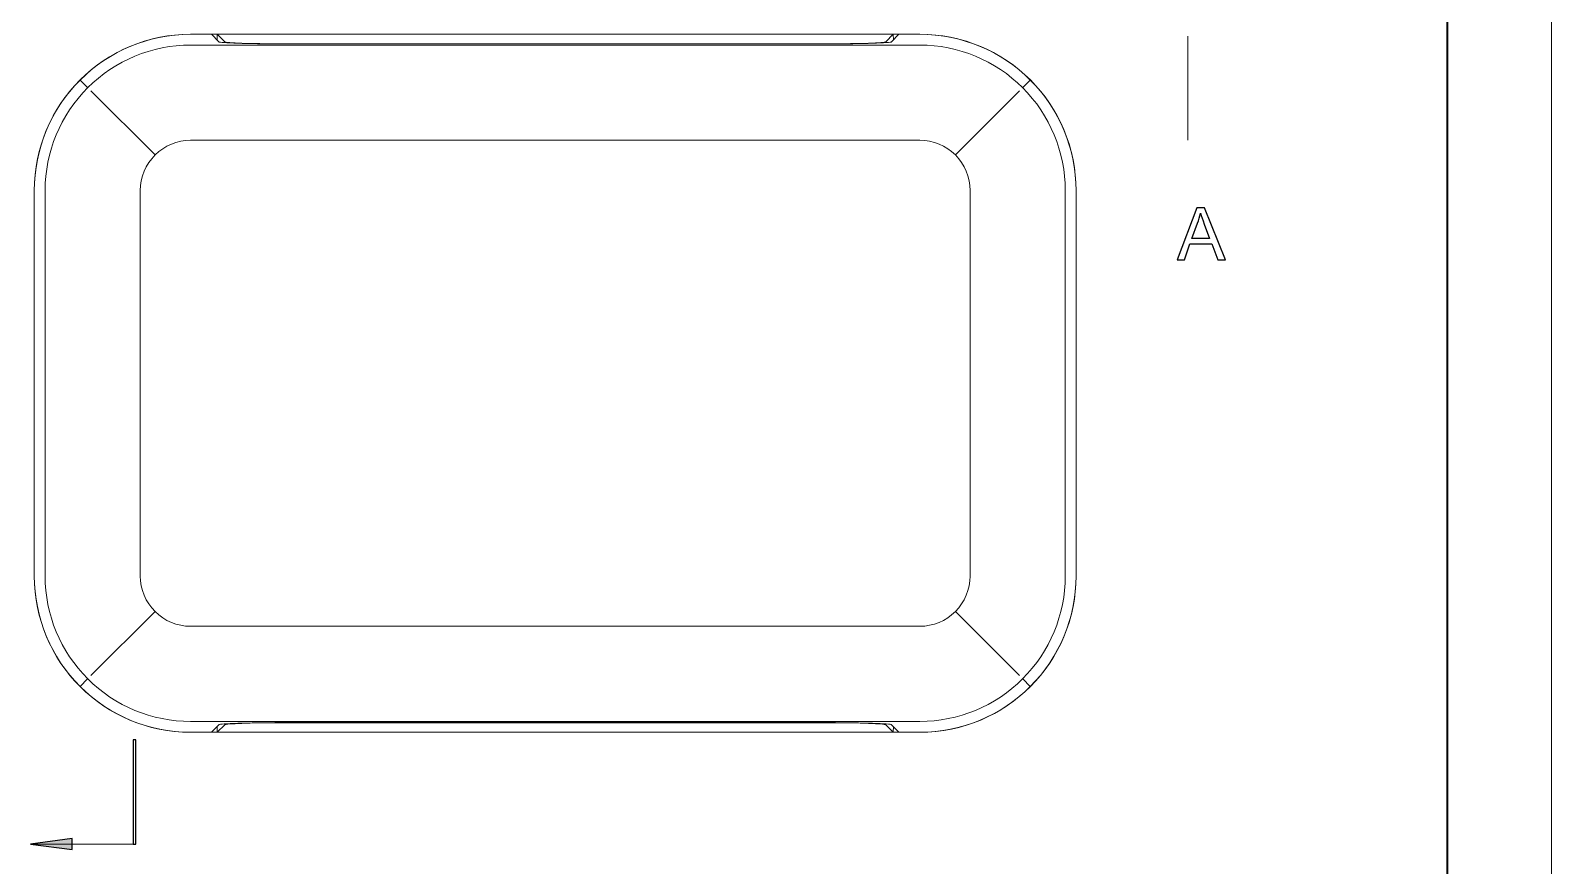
# Model space of a CAD drawing. Header units: millimetres. Extents: x -945 to 945, y -155 to 148.
# Drawn here: x -671.3 to -525.2, y -75.4 to 4.8 of the extents above; entities that cross this region are included whole.
import ezdxf

# ---------------------------------------------------------------- set-up
doc = ezdxf.new("R2010")
doc.units = ezdxf.units.MM
doc.header["$MEASUREMENT"] = 0
doc.layers.add('layer 1', color=7, linetype='Continuous')

msp = doc.modelspace()

# ---------------------------------------------------------------- hatches: boundary and pattern name
at = {"layer": 'layer 1', "true_color": 0xcc6600}
h = msp.add_hatch(color=32, dxfattribs=at)
edge = h.paths.add_edge_path(flags=0)
edge.add_spline(control_points=[(-671.2526, -73.3254), (-671.2526, -73.3254), (-667.2526, -72.7988), (-667.2526, -72.7988), (-667.2526, -72.7988), (-667.2526, -72.7988), (-667.2526, -72.7988), (-667.2526, -72.7988), (-667.2526, -73.852), (-667.2526, -73.852), (-667.2526, -73.852), (-667.2526, -73.852), (-667.2526, -73.852), (-667.2526, -73.852), (-671.2526, -73.3254), (-671.2526, -73.3254)], knot_values=[0, 0, 0, 0, 0.2, 0.2, 0.2, 0.4, 0.4, 0.4, 0.6, 0.6, 0.6, 0.8, 0.8, 0.8, 1, 1, 1, 1], degree=3, periodic=1)

# ---------------------------------------------------------------- linework, layer by layer
at = {"layer": 'layer 1', "lineweight": 18}
msp.add_open_spline([(-525.2319, -148.5), (-525.2319, -148.5), (-525.2319, 148.5), (-525.2319, 148.5)], degree=3, dxfattribs=at)
at = {"layer": 'layer 1', "lineweight": 35}
msp.add_open_spline([(-535.2319, -138.5), (-535.2319, -138.5), (-535.2319, 138.5), (-535.2319, 138.5)], degree=3, dxfattribs=at)
at = {"layer": 'layer 1', "color": 155, "lineweight": 18}
for points in [[(-655.8778, 4.4085), (-659.8561, 4.4085), (-663.6714, 2.8281), (-666.4844, 0.0151), (-669.2975, -2.798), (-670.8778, -6.6133), (-670.8778, -10.5915)], [(-570.8778, -10.5915), (-570.8778, -6.6133), (-572.4582, -2.798), (-575.2712, 0.0151), (-578.0843, 2.8281), (-581.8996, 4.4085), (-585.8778, 4.4085)], [(-655.8778, -5.7672), (-657.1573, -5.7672), (-658.3844, -6.2754), (-659.2891, -7.1802), (-660.1939, -8.0849), (-660.7022, -9.312), (-660.7022, -10.5915)], [(-581.0534, -10.5915), (-581.0534, -9.312), (-581.5617, -8.0849), (-582.4665, -7.1802), (-583.3712, -6.2754), (-584.5983, -5.7672), (-585.8778, -5.7672)], [(-670.8778, -47.5915), (-670.8778, -51.5698), (-669.2975, -55.3851), (-666.4844, -58.1981), (-663.6714, -61.0112), (-659.8561, -62.5915), (-655.8778, -62.5915)], [(-660.7022, -47.5915), (-660.7022, -48.871), (-660.1939, -50.0981), (-659.2891, -51.0029), (-658.3844, -51.9076), (-657.1573, -52.4159), (-655.8778, -52.4159)], [(-585.8778, -62.5915), (-581.8996, -62.5915), (-578.0843, -61.0112), (-575.2712, -58.1981), (-572.4582, -55.3851), (-570.8778, -51.5698), (-570.8778, -47.5915)], [(-585.8778, -52.4159), (-584.5983, -52.4159), (-583.3712, -51.9076), (-582.4665, -51.0029), (-581.5617, -50.0981), (-581.0534, -48.871), (-581.0534, -47.5915)]]:
    msp.add_open_spline(points, degree=3, knots=[0, 0, 0, 0, 0.5, 0.5, 0.5, 1, 1, 1, 1], dxfattribs=at)
for points in [[(-655.8869, 4.4085), (-664.1691, 4.4085), (-670.8778, -2.3002), (-670.8778, -10.5824)], [(-655.8771, 4.4085), (-655.8771, 4.4085), (-655.8869, 4.4085), (-655.8869, 4.4085)], [(-655.8778, 4.4085), (-655.8778, 4.4085), (-653.8778, 4.4085), (-653.8778, 4.4085)], [(-653.1747, 3.6855), (-653.1747, 3.6855), (-653.8778, 4.4085), (-653.8778, 4.4085)], [(-587.8784, 4.4085), (-587.8784, 4.4085), (-653.8772, 4.4085), (-653.8772, 4.4085)], [(-653.3408, 3.8563), (-653.3408, 3.8563), (-653.3214, 4.4055), (-653.3214, 4.4055)], [(-653.3214, 4.4055), (-653.3214, 4.4055), (-588.4342, 4.4055), (-588.4342, 4.4055)], [(-652.6058, 3.684), (-652.6058, 3.684), (-653.3214, 4.4055), (-653.3214, 4.4055)], [(-588.4342, 4.4055), (-588.4342, 4.4055), (-589.1498, 3.684), (-589.1498, 3.684)], [(-587.8778, 4.4085), (-587.8778, 4.4085), (-588.581, 3.6855), (-588.581, 3.6855)], [(-588.4148, 3.8563), (-588.4148, 3.8563), (-588.4342, 4.4055), (-588.4342, 4.4055)], [(-587.8778, 4.4085), (-587.8778, 4.4085), (-585.8778, 4.4085), (-585.8778, 4.4085)], [(-585.8687, 4.4085), (-585.8687, 4.4085), (-585.8785, 4.4085), (-585.8785, 4.4085)], [(-570.8778, -10.5824), (-570.8778, -2.3002), (-577.5865, 4.4085), (-585.8687, 4.4085)], [(-653.3381, 3.9085), (-653.3381, 3.9085), (-653.3906, 3.9085), (-653.3906, 3.9085)], [(-653.1747, 3.6855), (-653.0649, 3.5726), (-650.4126, 3.4831), (-647.1781, 3.4831)], [(-652.6058, 3.684), (-652.5043, 3.5817), (-650.0983, 3.5005), (-647.1649, 3.5005)], [(-594.5775, 3.4831), (-594.5775, 3.4831), (-647.1781, 3.4831), (-647.1781, 3.4831)], [(-594.5907, 3.5005), (-594.5907, 3.5005), (-647.1649, 3.5005), (-647.1649, 3.5005)], [(-594.5907, 3.5005), (-591.6573, 3.5005), (-589.2513, 3.5817), (-589.1498, 3.684)], [(-594.5775, 3.4831), (-591.3431, 3.4831), (-588.6907, 3.5726), (-588.581, 3.6855)], [(-588.365, 3.9085), (-588.365, 3.9085), (-588.4175, 3.9085), (-588.4175, 3.9085)], [(-655.8778, -5.7672), (-655.8778, -5.7672), (-585.8778, -5.7672), (-585.8778, -5.7672)], [(-670.8778, -10.5824), (-670.8778, -10.5824), (-670.8778, -10.5916), (-670.8778, -10.5916)], [(-670.8778, -47.5915), (-670.8778, -47.5915), (-670.8778, -10.5915), (-670.8778, -10.5915)], [(-660.7022, -47.5915), (-660.7022, -47.5915), (-660.7022, -10.5915), (-660.7022, -10.5915)], [(-581.0534, -10.5915), (-581.0534, -10.5915), (-581.0534, -47.5915), (-581.0534, -47.5915)], [(-570.8778, -10.5916), (-570.8778, -10.5916), (-570.8778, -10.5824), (-570.8778, -10.5824)], [(-570.8778, -10.5915), (-570.8778, -10.5915), (-570.8778, -47.5915), (-570.8778, -47.5915)], [(-670.8778, -47.5914), (-670.8778, -47.5914), (-670.8778, -47.6007), (-670.8778, -47.6007)], [(-670.8778, -47.6007), (-670.8778, -55.8828), (-664.1691, -62.5915), (-655.8869, -62.5915)], [(-585.8687, -62.5915), (-577.5865, -62.5915), (-570.8778, -55.8828), (-570.8778, -47.6007)], [(-570.8778, -47.6007), (-570.8778, -47.6007), (-570.8778, -47.5914), (-570.8778, -47.5914)], [(-585.8778, -52.4159), (-585.8778, -52.4159), (-655.8778, -52.4159), (-655.8778, -52.4159)], [(-655.8869, -62.5915), (-655.8869, -62.5915), (-655.8771, -62.5915), (-655.8771, -62.5915)], [(-653.8778, -62.5915), (-653.8778, -62.5915), (-655.8778, -62.5915), (-655.8778, -62.5915)], [(-653.8778, -62.5915), (-653.8778, -62.5915), (-653.1747, -61.8685), (-653.1747, -61.8685)], [(-653.8772, -62.5915), (-653.8772, -62.5915), (-587.8784, -62.5915), (-587.8784, -62.5915)], [(-653.3906, -62.0915), (-653.3906, -62.0915), (-653.3381, -62.0915), (-653.3381, -62.0915)], [(-653.3408, -62.0393), (-653.3408, -62.0393), (-653.3214, -62.5885), (-653.3214, -62.5885)], [(-653.3214, -62.5885), (-653.3214, -62.5885), (-652.6058, -61.867), (-652.6058, -61.867)], [(-588.4342, -62.5885), (-588.4342, -62.5885), (-653.3214, -62.5885), (-653.3214, -62.5885)], [(-647.1781, -61.6661), (-650.4126, -61.6661), (-653.0649, -61.7556), (-653.1747, -61.8685)], [(-647.1649, -61.6836), (-650.0983, -61.6836), (-652.5043, -61.7647), (-652.6058, -61.867)], [(-647.1781, -61.6661), (-647.1781, -61.6661), (-594.5775, -61.6661), (-594.5775, -61.6661)], [(-647.1649, -61.6836), (-647.1649, -61.6836), (-594.5907, -61.6836), (-594.5907, -61.6836)], [(-589.1498, -61.867), (-589.2513, -61.7647), (-591.6573, -61.6836), (-594.5907, -61.6836)], [(-588.581, -61.8685), (-588.6907, -61.7556), (-591.3431, -61.6661), (-594.5775, -61.6661)], [(-589.1498, -61.867), (-589.1498, -61.867), (-588.4342, -62.5885), (-588.4342, -62.5885)], [(-588.581, -61.8685), (-588.581, -61.8685), (-587.8778, -62.5915), (-587.8778, -62.5915)], [(-588.4148, -62.0393), (-588.4148, -62.0393), (-588.4342, -62.5885), (-588.4342, -62.5885)], [(-588.4175, -62.0915), (-588.4175, -62.0915), (-588.365, -62.0915), (-588.365, -62.0915)], [(-585.8778, -62.5915), (-585.8778, -62.5915), (-587.8778, -62.5915), (-587.8778, -62.5915)], [(-585.8785, -62.5915), (-585.8785, -62.5915), (-585.8687, -62.5915), (-585.8687, -62.5915)]]:
    msp.add_open_spline(points, degree=3, dxfattribs=at)
at = {"layer": 'layer 1', "color": 155, "lineweight": 13}
for points in [[(-655.8778, 3.3713), (-659.581, 3.3713), (-663.1325, 1.9002), (-665.751, -0.7183), (-668.3696, -3.3368), (-669.8406, -6.8883), (-669.8406, -10.5915)], [(-571.915, -10.5915), (-571.915, -6.8883), (-573.3861, -3.3368), (-576.0046, -0.7183), (-578.6231, 1.9002), (-582.1746, 3.3713), (-585.8778, 3.3713)], [(-669.8406, -47.5915), (-669.8406, -51.2947), (-668.3696, -54.8462), (-665.751, -57.4647), (-663.1325, -60.0833), (-659.581, -61.5544), (-655.8778, -61.5544)], [(-585.8778, -61.5544), (-582.1746, -61.5544), (-578.6231, -60.0833), (-576.0046, -57.4647), (-573.3861, -54.8462), (-571.915, -51.2947), (-571.915, -47.5915)]]:
    msp.add_open_spline(points, degree=3, knots=[0, 0, 0, 0, 0.5, 0.5, 0.5, 1, 1, 1, 1], dxfattribs=at)
for points in [[(-585.8778, 3.3713), (-585.8778, 3.3713), (-655.8778, 3.3713), (-655.8778, 3.3713)], [(-652.4208, 3.5907), (-652.4208, 3.5907), (-652.4191, 3.6408), (-652.4191, 3.6408)], [(-589.3348, 3.5907), (-589.3348, 3.5907), (-589.3365, 3.6408), (-589.3365, 3.6408)], [(-666.4844, 0.0151), (-666.4844, 0.0151), (-665.7619, -0.7074), (-665.7619, -0.7074)], [(-575.2712, 0.0151), (-575.2712, 0.0151), (-575.9937, -0.7074), (-575.9937, -0.7074)], [(-665.4394, -1.0299), (-665.4394, -1.0299), (-659.2891, -7.1802), (-659.2891, -7.1802)], [(-582.4665, -7.1802), (-582.4665, -7.1802), (-576.3162, -1.0299), (-576.3162, -1.0299)], [(-669.8406, -10.5915), (-669.8406, -10.5915), (-669.8406, -47.5915), (-669.8406, -47.5915)], [(-571.915, -47.5915), (-571.915, -47.5915), (-571.915, -10.5915), (-571.915, -10.5915)], [(-659.2891, -51.0029), (-659.2891, -51.0029), (-665.4394, -57.1531), (-665.4394, -57.1531)], [(-582.4665, -51.0029), (-582.4665, -51.0029), (-576.3162, -57.1531), (-576.3162, -57.1531)], [(-666.4844, -58.1981), (-666.4844, -58.1981), (-665.7619, -57.4757), (-665.7619, -57.4757)], [(-575.9937, -57.4757), (-575.9937, -57.4757), (-575.2712, -58.1981), (-575.2712, -58.1981)], [(-655.8778, -61.5544), (-655.8778, -61.5544), (-585.8778, -61.5544), (-585.8778, -61.5544)], [(-652.4208, -61.7738), (-652.4208, -61.7738), (-652.4191, -61.8238), (-652.4191, -61.8238)], [(-589.3348, -61.7737), (-589.3348, -61.7737), (-589.3365, -61.8238), (-589.3365, -61.8238)]]:
    msp.add_open_spline(points, degree=3, dxfattribs=at)
at = {"layer": 'layer 1', "color": 32, "lineweight": 13}
for points in [[(-560.1435, 4.2328), (-560.1435, 4.2328), (-560.1435, -5.7672), (-560.1435, -5.7672)], [(-671.2526, -73.3254), (-671.2526, -73.3254), (-661.2526, -73.3254), (-661.2526, -73.3254)]]:
    msp.add_open_spline(points, degree=3, dxfattribs=at)
at = {"layer": 'layer 1', "color": 5}
for points, knots in [([(-561.1814, -17.2294), (-561.1814, -17.2294), (-559.274, -12.2572), (-559.274, -12.2572), (-559.274, -12.2572), (-558.5506, -12.2572), (-558.5506, -12.2572), (-558.5506, -12.2572), (-556.5264, -17.2294), (-556.5264, -17.2294), (-556.5264, -17.2294), (-557.2752, -17.2294), (-557.2752, -17.2294), (-557.2752, -17.2294), (-557.8504, -15.7225), (-557.8504, -15.7225), (-557.8504, -15.7225), (-559.9442, -15.7225), (-559.9442, -15.7225), (-559.9442, -15.7225), (-560.4835, -17.2294), (-560.4835, -17.2294), (-560.4835, -17.2294), (-561.1814, -17.2294), (-561.1814, -17.2294)], [0, 0, 0, 0, 0.125, 0.125, 0.125, 0.25, 0.25, 0.25, 0.375, 0.375, 0.375, 0.5, 0.5, 0.5, 0.625, 0.625, 0.625, 0.75, 0.75, 0.75, 0.875, 0.875, 0.875, 1, 1, 1, 1]), ([(-559.7509, -15.1877), (-559.7509, -15.1877), (-558.0564, -15.1877), (-558.0564, -15.1877), (-558.0564, -15.1877), (-558.575, -13.8093), (-558.575, -13.8093), (-558.7312, -13.3903), (-558.8493, -13.0442), (-558.9314, -12.7711), (-558.9997, -13.0952), (-559.0912, -13.4135), (-559.2057, -13.7283), (-559.2057, -13.7283), (-559.7509, -15.1877), (-559.7509, -15.1877)], [0, 0, 0, 0, 0.2, 0.2, 0.2, 0.4, 0.4, 0.4, 0.6, 0.6, 0.6, 0.8, 0.8, 0.8, 1, 1, 1, 1])]:
    msp.add_open_spline(points, degree=3, knots=knots, dxfattribs=at)
at = {"layer": 'layer 1', "color": 32, "lineweight": 25}
msp.add_open_spline([(-661.1226, -73.3254), (-661.1226, -73.3254), (-661.3826, -73.3254), (-661.3826, -73.3254), (-661.3826, -73.3254), (-661.3826, -63.3254), (-661.3826, -63.3254), (-661.3826, -63.3254), (-661.1226, -63.3254), (-661.1226, -63.3254), (-661.1226, -63.3254), (-661.1226, -73.3254), (-661.1226, -73.3254)], degree=3, knots=[0, 0, 0, 0, 0.25, 0.25, 0.25, 0.5, 0.5, 0.5, 0.75, 0.75, 0.75, 1, 1, 1, 1], dxfattribs=at)
at = {"layer": 'layer 1'}
msp.add_open_spline([(-671.2526, -73.3254), (-671.2526, -73.3254), (-667.2526, -72.7988), (-667.2526, -72.7988), (-667.2526, -72.7988), (-667.2526, -72.7988), (-667.2526, -72.7988), (-667.2526, -72.7988), (-667.2526, -73.852), (-667.2526, -73.852), (-667.2526, -73.852), (-667.2526, -73.852), (-667.2526, -73.852), (-667.2526, -73.852), (-671.2526, -73.3254), (-671.2526, -73.3254)], degree=3, knots=[0, 0, 0, 0, 0.2, 0.2, 0.2, 0.4, 0.4, 0.4, 0.6, 0.6, 0.6, 0.8, 0.8, 0.8, 1, 1, 1, 1], dxfattribs=at)

doc.saveas('drawing.dxf')
